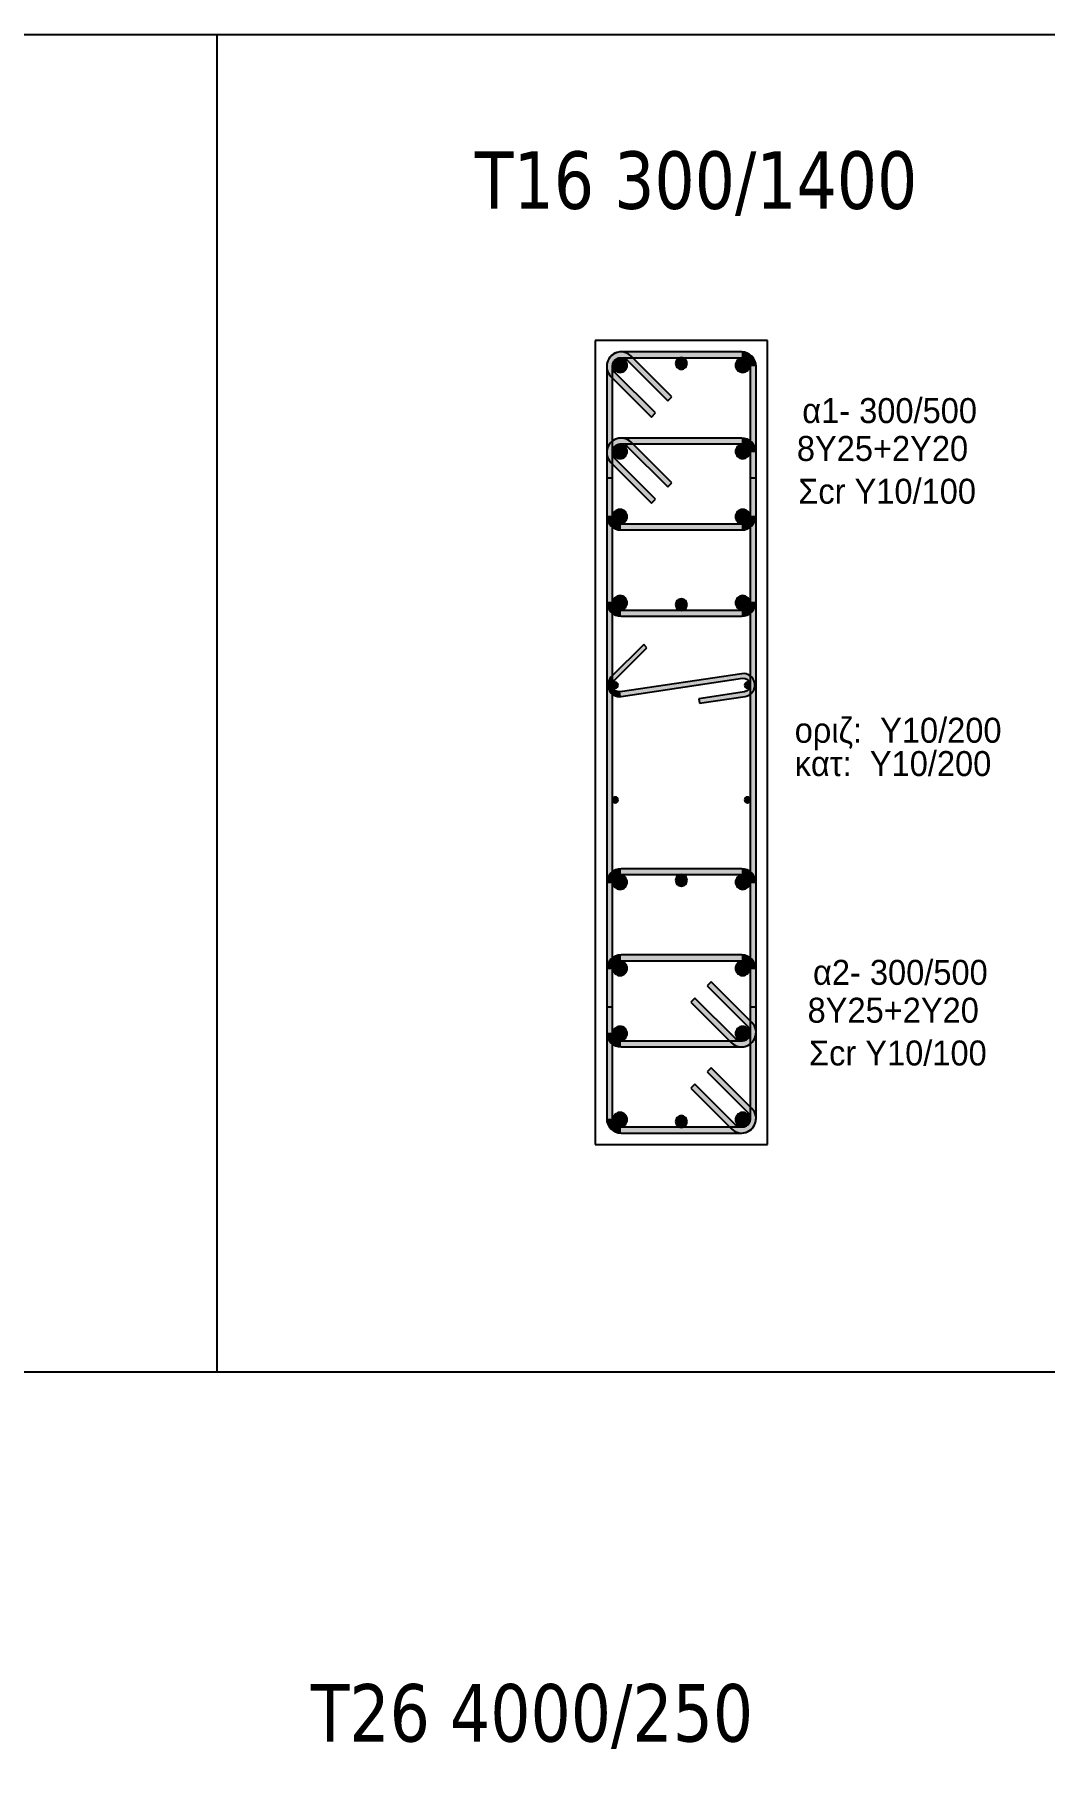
# Model space of a CAD drawing. Header units: millimetres. Extents: x -2171 to 1563, y -1758 to -1505.
# Drawn here: x -1532.19 to -1523.4, y -1605.28 to -1590.25 of the extents above; entities that cross this region are included whole.
import ezdxf

# ---------------------------------------------------------------- set-up
doc = ezdxf.new("R2010")
doc.units = ezdxf.units.MM
for name, color, linetype in [('-S_TEXT', 3, 'Continuous'), ('Col_Det', 7, 'Continuous'), ('Col_Det_Fill', 7, 'Continuous'), ('Geo_Col_Pro_1', 7, 'Continuous'), ('pinakaki', 153, 'Continuous')]:
    doc.layers.add(name, color=color, linetype=linetype)
doc.styles.add('S1Arl22_b_934_161', font='arial.ttf', dxfattribs={"width": 0.933629, "height": 0.002175})
doc.styles.get("Standard").update_dxf_attribs({"font": 'tahoma.ttf'})

msp = doc.modelspace()

# ---------------------------------------------------------------- hatches: boundary and pattern name
at = {"layer": 'Col_Det_Fill'}
for color, points in [(252, [(-1527.0341, -1593.0849), (-1526.9987, -1593.0496, 0.6681786), (-1527.2121, -1593.138), (-1527.1621, -1593.138, -0.6681786)]), (252, [(-1527.0871, -1593.063), (-1527.0871, -1593.013, 0.6681786), (-1527.1755, -1593.2263), (-1527.1401, -1593.191, -0.6681786)]), (252, [(-1527.1621, -1593.138), (-1527.2121, -1593.138), (-1527.2121, -1595.188), (-1527.1621, -1595.188)]), (12, [(-1527.0959, -1593.0666, 0.4142136), (-1527.1584, -1593.1291, 0.4142136), (-1527.0959, -1593.1916, 0.4142136), (-1527.0334, -1593.1291, 0.4142136)]), (252, [(-1526.0371, -1593.063), (-1526.0371, -1593.013), (-1527.0871, -1593.013), (-1527.0871, -1593.063)]), (252, [(-1526.6805, -1593.4385), (-1526.6452, -1593.4031), (-1526.9987, -1593.0496), (-1527.0341, -1593.0849)]), (133, [(-1526.5621, -1593.063, 0.4142136), (-1526.6121, -1593.113, 0.4142136), (-1526.5621, -1593.163, 0.4142136), (-1526.5121, -1593.113, 0.4142136)]), (12, [(-1526.0283, -1593.0666, 0.4142136), (-1526.0908, -1593.1291, 0.4142136), (-1526.0283, -1593.1916, 0.4142136), (-1525.9658, -1593.1291, 0.4142136)]), (252, [(-1525.9621, -1593.138), (-1525.9121, -1593.138, 0.4142136), (-1526.0371, -1593.013), (-1526.0371, -1593.063, -0.4142136)]), (252, [(-1525.9621, -1595.188), (-1525.9121, -1595.188), (-1525.9121, -1593.138), (-1525.9621, -1593.138)]), (252, [(-1527.1401, -1593.191), (-1527.1755, -1593.2263), (-1526.8219, -1593.5799), (-1526.7866, -1593.5445)]), (252, [(-1527.0341, -1593.8349), (-1526.9987, -1593.7996, 0.6681786), (-1527.2121, -1593.888), (-1527.1621, -1593.888, -0.6681786)]), (252, [(-1527.0871, -1593.813), (-1527.0871, -1593.763, 0.6681786), (-1527.1755, -1593.9763), (-1527.1401, -1593.941, -0.6681786)]), (252, [(-1527.1621, -1593.888), (-1527.2121, -1593.888), (-1527.2121, -1594.438), (-1527.1621, -1594.438)]), (56, [(-1527.0959, -1593.8166, 0.4142136), (-1527.1584, -1593.8791, 0.4142136), (-1527.0959, -1593.9416, 0.4142136), (-1527.0334, -1593.8791, 0.4142136)]), (252, [(-1526.0371, -1593.813), (-1526.0371, -1593.763), (-1527.0871, -1593.763), (-1527.0871, -1593.813)]), (252, [(-1526.6805, -1594.1885), (-1526.6452, -1594.1531), (-1526.9987, -1593.7996), (-1527.0341, -1593.8349)]), (56, [(-1526.0283, -1593.8166, 0.4142136), (-1526.0908, -1593.8791, 0.4142136), (-1526.0283, -1593.9416, 0.4142136), (-1525.9658, -1593.8791, 0.4142136)]), (252, [(-1525.9621, -1593.888), (-1525.9121, -1593.888, 0.4142136), (-1526.0371, -1593.763), (-1526.0371, -1593.813, -0.4142136)]), (252, [(-1525.9621, -1594.438), (-1525.9121, -1594.438), (-1525.9121, -1593.888), (-1525.9621, -1593.888)]), (252, [(-1527.1401, -1593.941), (-1527.1755, -1593.9763), (-1526.8219, -1594.3299), (-1526.7866, -1594.2945)]), (252, [(-1527.1621, -1594.1114), (-1527.2121, -1594.1114), (-1527.2121, -1598.7145), (-1527.1621, -1598.7145)]), (252, [(-1525.9621, -1598.7145), (-1525.9121, -1598.7145), (-1525.9121, -1594.1114), (-1525.9621, -1594.1114)]), (252, [(-1527.1621, -1594.438), (-1527.2121, -1594.438, 0.4142136), (-1527.0871, -1594.563), (-1527.0871, -1594.513, -0.4142136)]), (56, [(-1527.0959, -1594.3843, 0.4142136), (-1527.1584, -1594.4468, 0.4142136), (-1527.0959, -1594.5093, 0.4142136), (-1527.0334, -1594.4468, 0.4142136)]), (56, [(-1526.0283, -1594.3843, 0.4142136), (-1526.0908, -1594.4468, 0.4142136), (-1526.0283, -1594.5093, 0.4142136), (-1525.9658, -1594.4468, 0.4142136)]), (252, [(-1526.0371, -1594.513), (-1526.0371, -1594.563, 0.4142136), (-1525.9121, -1594.438), (-1525.9621, -1594.438, -0.4142136)]), (252, [(-1527.0871, -1594.513), (-1527.0871, -1594.563), (-1526.0371, -1594.563), (-1526.0371, -1594.513)]), (252, [(-1527.1621, -1595.188), (-1527.2121, -1595.188, 0.4142136), (-1527.0871, -1595.313), (-1527.0871, -1595.263, -0.4142136)]), (12, [(-1527.0959, -1595.1343, 0.4142136), (-1527.1584, -1595.1968, 0.4142136), (-1527.0959, -1595.2593, 0.4142136), (-1527.0334, -1595.1968, 0.4142136)]), (133, [(-1526.5621, -1595.163, 0.4142136), (-1526.6121, -1595.213, 0.4142136), (-1526.5621, -1595.263, 0.4142136), (-1526.5121, -1595.213, 0.4142136)]), (12, [(-1526.0283, -1595.1343, 0.4142136), (-1526.0908, -1595.1968, 0.4142136), (-1526.0283, -1595.2593, 0.4142136), (-1525.9658, -1595.1968, 0.4142136)]), (252, [(-1526.0371, -1595.263), (-1526.0371, -1595.313, 0.4142136), (-1525.9121, -1595.188), (-1525.9621, -1595.188, -0.4142136)]), (252, [(-1527.0871, -1595.263), (-1527.0871, -1595.313), (-1526.0371, -1595.313), (-1526.0371, -1595.263)]), (252, [(-1527.1728, -1595.8425), (-1527.1445, -1595.8708), (-1526.8617, -1595.5879), (-1526.89, -1595.5597)]), (252, [(-1527.0873, -1596.0121), (-1527.0932, -1595.9725, -0.7233449), (-1527.1445, -1595.8708), (-1527.1728, -1595.8425, 0.7233449)]), (252, [(-1526.031, -1595.8539), (-1526.0369, -1595.8143), (-1527.0932, -1595.9725), (-1527.0873, -1596.0121)]), (252, [(-1526.0132, -1595.9725), (-1526.0073, -1596.0121, 1), (-1526.0369, -1595.8143), (-1526.031, -1595.8539, -1)]), (133, [(-1527.1371, -1595.9382, 0.4142136), (-1527.1121, -1595.9132, 0.4142136), (-1527.1371, -1595.8882, 0.4142136), (-1527.1621, -1595.9132, 0.4142136)]), (252, [(-1526.4088, -1596.0318), (-1526.4029, -1596.0714), (-1526.0073, -1596.0121), (-1526.0132, -1595.9725)]), (133, [(-1525.9871, -1595.9382, 0.4142136), (-1525.9621, -1595.9132, 0.4142136), (-1525.9871, -1595.8882, 0.4142136), (-1526.0121, -1595.9132, 0.4142136)]), (133, [(-1527.1371, -1596.9377, 0.4142136), (-1527.1121, -1596.9127, 0.4142136), (-1527.1371, -1596.8877, 0.4142136), (-1527.1621, -1596.9127, 0.4142136)]), (133, [(-1525.9871, -1596.9377, 0.4142136), (-1525.9621, -1596.9127, 0.4142136), (-1525.9871, -1596.8877, 0.4142136), (-1526.0121, -1596.9127, 0.4142136)]), (252, [(-1527.0871, -1597.563), (-1527.0871, -1597.513, 0.4142136), (-1527.2121, -1597.638), (-1527.1621, -1597.638, -0.4142136)]), (252, [(-1527.1621, -1597.638), (-1527.2121, -1597.638), (-1527.2121, -1599.688), (-1527.1621, -1599.688)]), (12, [(-1527.0959, -1597.6916, 0.4142136), (-1527.0334, -1597.6291, 0.4142136), (-1527.0959, -1597.5666, 0.4142136), (-1527.1584, -1597.6291, 0.4142136)]), (252, [(-1526.0371, -1597.563), (-1526.0371, -1597.513), (-1527.0871, -1597.513), (-1527.0871, -1597.563)]), (133, [(-1526.5621, -1597.663, 0.4142136), (-1526.5121, -1597.613, 0.4142136), (-1526.5621, -1597.563, 0.4142136), (-1526.6121, -1597.613, 0.4142136)]), (12, [(-1526.0283, -1597.6916, 0.4142136), (-1525.9658, -1597.6291, 0.4142136), (-1526.0283, -1597.5666, 0.4142136), (-1526.0908, -1597.6291, 0.4142136)]), (252, [(-1525.9621, -1597.638), (-1525.9121, -1597.638, 0.4142136), (-1526.0371, -1597.513), (-1526.0371, -1597.563, -0.4142136)]), (252, [(-1525.9621, -1599.688), (-1525.9121, -1599.688), (-1525.9121, -1597.638), (-1525.9621, -1597.638)]), (252, [(-1527.0871, -1598.313), (-1527.0871, -1598.263, 0.4142136), (-1527.2121, -1598.388), (-1527.1621, -1598.388, -0.4142136)]), (252, [(-1527.1621, -1598.388), (-1527.2121, -1598.388), (-1527.2121, -1598.938), (-1527.1621, -1598.938)]), (56, [(-1527.0959, -1598.4416, 0.4142136), (-1527.0334, -1598.3791, 0.4142136), (-1527.0959, -1598.3166, 0.4142136), (-1527.1584, -1598.3791, 0.4142136)]), (252, [(-1526.0371, -1598.313), (-1526.0371, -1598.263), (-1527.0871, -1598.263), (-1527.0871, -1598.313)]), (56, [(-1526.0283, -1598.4416, 0.4142136), (-1525.9658, -1598.3791, 0.4142136), (-1526.0283, -1598.3166, 0.4142136), (-1526.0908, -1598.3791, 0.4142136)]), (252, [(-1525.9621, -1598.388), (-1525.9121, -1598.388, 0.4142136), (-1526.0371, -1598.263), (-1526.0371, -1598.313, -0.4142136)]), (252, [(-1525.9621, -1598.938), (-1525.9121, -1598.938), (-1525.9121, -1598.388), (-1525.9621, -1598.388)]), (252, [(-1525.9841, -1598.8849), (-1525.9487, -1598.8496), (-1526.3023, -1598.496), (-1526.3376, -1598.5314)]), (252, [(-1526.4437, -1598.6374), (-1526.479, -1598.6728), (-1526.1255, -1599.0263), (-1526.0901, -1598.991)]), (252, [(-1526.0371, -1599.013), (-1526.0371, -1599.063, 0.6681786), (-1525.9487, -1598.8496), (-1525.9841, -1598.8849, -0.6681786)]), (252, [(-1527.1621, -1598.938), (-1527.2121, -1598.938, 0.4142136), (-1527.0871, -1599.063), (-1527.0871, -1599.013, -0.4142136)]), (56, [(-1527.0959, -1599.0093, 0.4142136), (-1527.0334, -1598.9468, 0.4142136), (-1527.0959, -1598.8843, 0.4142136), (-1527.1584, -1598.9468, 0.4142136)]), (252, [(-1526.0901, -1598.991), (-1526.1255, -1599.0263, 0.6681786), (-1525.9121, -1598.938), (-1525.9621, -1598.938, -0.6681786)]), (56, [(-1526.0283, -1599.0093, 0.4142136), (-1525.9658, -1598.9468, 0.4142136), (-1526.0283, -1598.8843, 0.4142136), (-1526.0908, -1598.9468, 0.4142136)]), (252, [(-1527.0871, -1599.013), (-1527.0871, -1599.063), (-1526.0371, -1599.063), (-1526.0371, -1599.013)]), (252, [(-1525.9841, -1599.6349), (-1525.9487, -1599.5996), (-1526.3023, -1599.246), (-1526.3376, -1599.2814)]), (252, [(-1526.4437, -1599.3874), (-1526.479, -1599.4228), (-1526.1255, -1599.7763), (-1526.0901, -1599.741)]), (252, [(-1526.0371, -1599.763), (-1526.0371, -1599.813, 0.6681786), (-1525.9487, -1599.5996), (-1525.9841, -1599.6349, -0.6681786)]), (252, [(-1527.1621, -1599.688), (-1527.2121, -1599.688, 0.4142136), (-1527.0871, -1599.813), (-1527.0871, -1599.763, -0.4142136)]), (12, [(-1527.0959, -1599.7593, 0.4142136), (-1527.0334, -1599.6968, 0.4142136), (-1527.0959, -1599.6343, 0.4142136), (-1527.1584, -1599.6968, 0.4142136)]), (252, [(-1527.0871, -1599.763), (-1527.0871, -1599.813), (-1526.0371, -1599.813), (-1526.0371, -1599.763)]), (133, [(-1526.5621, -1599.763, 0.4142136), (-1526.5121, -1599.713, 0.4142136), (-1526.5621, -1599.663, 0.4142136), (-1526.6121, -1599.713, 0.4142136)]), (252, [(-1526.0901, -1599.741), (-1526.1255, -1599.7763, 0.6681786), (-1525.9121, -1599.688), (-1525.9621, -1599.688, -0.6681786)]), (12, [(-1526.0283, -1599.7593, 0.4142136), (-1525.9658, -1599.6968, 0.4142136), (-1526.0283, -1599.6343, 0.4142136), (-1526.0908, -1599.6968, 0.4142136)])]:
    msp.add_hatch(color=color, dxfattribs=at).paths.add_polyline_path(points)

# ---------------------------------------------------------------- linework, layer by layer
at = {"layer": '-S_TEXT', "ltscale": 5}
msp.add_lwpolyline([(-1565.6761, -1590.2497), (-1507.5286, -1590.2497), (-1507.5286, -1630.2944), (-1565.6761, -1630.2944)], close=True, dxfattribs=at)
at = {"layer": 'Col_Det', "color": 7}
for points in [[(-1525.8121, -1592.913), (-1527.3121, -1592.913)], [(-1527.3121, -1592.913), (-1527.3121, -1599.913)], [(-1525.8121, -1599.913), (-1525.8121, -1592.913)], [(-1527.2121, -1593.138), (-1527.2121, -1595.188)], [(-1527.1621, -1595.188), (-1527.1621, -1593.138)], [(-1526.0371, -1593.013), (-1527.0871, -1593.013)], [(-1527.0871, -1593.063), (-1526.0371, -1593.063)], [(-1527.0341, -1593.0849), (-1526.6805, -1593.4385)], [(-1526.6452, -1593.4031), (-1526.9987, -1593.0496)], [(-1525.9621, -1593.138), (-1525.9621, -1595.188)], [(-1525.9121, -1595.188), (-1525.9121, -1593.138)], [(-1527.1755, -1593.2263), (-1526.8219, -1593.5799)], [(-1526.7866, -1593.5445), (-1527.1401, -1593.191)], [(-1526.6805, -1593.4385), (-1526.6452, -1593.4031)], [(-1526.8219, -1593.5799), (-1526.7866, -1593.5445)], [(-1527.2121, -1593.888), (-1527.2121, -1594.438)], [(-1527.1621, -1594.438), (-1527.1621, -1593.888)], [(-1526.0371, -1593.763), (-1527.0871, -1593.763)], [(-1527.0871, -1593.813), (-1526.0371, -1593.813)], [(-1527.0341, -1593.8349), (-1526.6805, -1594.1885)], [(-1526.6452, -1594.1531), (-1526.9987, -1593.7996)], [(-1525.9621, -1593.888), (-1525.9621, -1594.438)], [(-1525.9121, -1594.438), (-1525.9121, -1593.888)], [(-1527.1755, -1593.9763), (-1526.8219, -1594.3299)], [(-1526.7866, -1594.2945), (-1527.1401, -1593.941)], [(-1527.1621, -1594.1114), (-1527.2121, -1594.1114)], [(-1527.2121, -1594.1114), (-1527.2121, -1598.7145)], [(-1527.1621, -1598.7145), (-1527.1621, -1594.1114)], [(-1526.6805, -1594.1885), (-1526.6452, -1594.1531)], [(-1525.9121, -1594.1114), (-1525.9621, -1594.1114)], [(-1525.9621, -1594.1114), (-1525.9621, -1598.7145)], [(-1525.9121, -1598.7145), (-1525.9121, -1594.1114)], [(-1526.8219, -1594.3299), (-1526.7866, -1594.2945)], [(-1526.0371, -1594.513), (-1527.0871, -1594.513)], [(-1527.0871, -1594.563), (-1526.0371, -1594.563)], [(-1526.0371, -1595.263), (-1527.0871, -1595.263)], [(-1527.0871, -1595.313), (-1526.0371, -1595.313)], [(-1526.89, -1595.5597), (-1527.1728, -1595.8425)], [(-1527.1445, -1595.8708), (-1526.8617, -1595.5879)], [(-1526.8617, -1595.5879), (-1526.89, -1595.5597)], [(-1526.0369, -1595.8143), (-1527.0932, -1595.9725)], [(-1527.0873, -1596.0121), (-1526.031, -1595.8539)], [(-1526.0132, -1595.9725), (-1526.4088, -1596.0318)], [(-1526.4088, -1596.0318), (-1526.4029, -1596.0714)], [(-1526.4029, -1596.0714), (-1526.0073, -1596.0121)], [(-1527.2121, -1597.638), (-1527.2121, -1599.688)], [(-1527.1621, -1599.688), (-1527.1621, -1597.638)], [(-1526.0371, -1597.513), (-1527.0871, -1597.513)], [(-1527.0871, -1597.563), (-1526.0371, -1597.563)], [(-1525.9621, -1597.638), (-1525.9621, -1599.688)], [(-1525.9121, -1599.688), (-1525.9121, -1597.638)], [(-1527.2121, -1598.388), (-1527.2121, -1598.938)], [(-1527.1621, -1598.938), (-1527.1621, -1598.388)], [(-1526.0371, -1598.263), (-1527.0871, -1598.263)], [(-1527.0871, -1598.313), (-1526.0371, -1598.313)], [(-1525.9621, -1598.388), (-1525.9621, -1598.938)], [(-1525.9121, -1598.938), (-1525.9121, -1598.388)], [(-1526.3023, -1598.496), (-1526.3376, -1598.5314)], [(-1526.3376, -1598.5314), (-1525.9841, -1598.8849)], [(-1525.9487, -1598.8496), (-1526.3023, -1598.496)], [(-1526.4437, -1598.6374), (-1526.479, -1598.6728)], [(-1526.479, -1598.6728), (-1526.1255, -1599.0263)], [(-1526.0901, -1598.991), (-1526.4437, -1598.6374)], [(-1527.2121, -1598.7145), (-1527.1621, -1598.7145)], [(-1525.9621, -1598.7145), (-1525.9121, -1598.7145)], [(-1526.0371, -1599.013), (-1527.0871, -1599.013)], [(-1527.0871, -1599.063), (-1526.0371, -1599.063)], [(-1526.3023, -1599.246), (-1526.3376, -1599.2814)], [(-1526.3376, -1599.2814), (-1525.9841, -1599.6349)], [(-1525.9487, -1599.5996), (-1526.3023, -1599.246)], [(-1526.4437, -1599.3874), (-1526.479, -1599.4228)], [(-1526.479, -1599.4228), (-1526.1255, -1599.7763)], [(-1526.0901, -1599.741), (-1526.4437, -1599.3874)], [(-1526.0371, -1599.763), (-1527.0871, -1599.763)], [(-1527.3121, -1599.913), (-1525.8121, -1599.913)], [(-1527.0871, -1599.813), (-1526.0371, -1599.813)]]:
    msp.add_lwpolyline(points, dxfattribs=at)
for points in [[(-1526.9987, -1593.0496, 0.6681786), (-1527.2121, -1593.138)], [(-1527.0871, -1593.013, 0.6681786), (-1527.1755, -1593.2263)], [(-1527.1621, -1593.138, -0.6681786), (-1527.0341, -1593.0849, -0.6681786)], [(-1527.1401, -1593.191, -0.6681786), (-1527.0871, -1593.063, -0.6681786)], [(-1527.0959, -1593.0666, 0.4142136), (-1527.1584, -1593.1291, 0.4142136)], [(-1527.1584, -1593.1291, 0.4142136), (-1527.0959, -1593.1916, 0.4142136)], [(-1527.0334, -1593.1291, 0.4142136), (-1527.0959, -1593.0666, 0.4142136)], [(-1527.0959, -1593.1916, 0.4142136), (-1527.0334, -1593.1291, 0.4142136)], [(-1526.5621, -1593.063, 0.4142136), (-1526.6121, -1593.113, 0.4142136)], [(-1526.6121, -1593.113, 0.4142136), (-1526.5621, -1593.163, 0.4142136)], [(-1526.5121, -1593.113, 0.4142136), (-1526.5621, -1593.063, 0.4142136)], [(-1526.5621, -1593.163, 0.4142136), (-1526.5121, -1593.113, 0.4142136)], [(-1526.0283, -1593.0666, 0.4142136), (-1526.0908, -1593.1291, 0.4142136)], [(-1526.0908, -1593.1291, 0.4142136), (-1526.0283, -1593.1916, 0.4142136)], [(-1525.9121, -1593.138, 0.4142136), (-1526.0371, -1593.013)], [(-1526.0371, -1593.063, -0.4142136), (-1525.9621, -1593.138, -0.4142136)], [(-1525.9658, -1593.1291, 0.4142136), (-1526.0283, -1593.0666, 0.4142136)], [(-1526.0283, -1593.1916, 0.4142136), (-1525.9658, -1593.1291, 0.4142136)], [(-1526.9987, -1593.7996, 0.6681786), (-1527.2121, -1593.888)], [(-1527.0871, -1593.763, 0.6681786), (-1527.1755, -1593.9763)], [(-1527.1621, -1593.888, -0.6681786), (-1527.0341, -1593.8349, -0.6681786)], [(-1527.1401, -1593.941, -0.6681786), (-1527.0871, -1593.813, -0.6681786)], [(-1527.0959, -1593.8166, 0.4142136), (-1527.1584, -1593.8791, 0.4142136)], [(-1527.1584, -1593.8791, 0.4142136), (-1527.0959, -1593.9416, 0.4142136)], [(-1527.0334, -1593.8791, 0.4142136), (-1527.0959, -1593.8166, 0.4142136)], [(-1527.0959, -1593.9416, 0.4142136), (-1527.0334, -1593.8791, 0.4142136)], [(-1526.0283, -1593.8166, 0.4142136), (-1526.0908, -1593.8791, 0.4142136)], [(-1526.0908, -1593.8791, 0.4142136), (-1526.0283, -1593.9416, 0.4142136)], [(-1525.9121, -1593.888, 0.4142136), (-1526.0371, -1593.763)], [(-1526.0371, -1593.813, -0.4142136), (-1525.9621, -1593.888, -0.4142136)], [(-1525.9658, -1593.8791, 0.4142136), (-1526.0283, -1593.8166, 0.4142136)], [(-1526.0283, -1593.9416, 0.4142136), (-1525.9658, -1593.8791, 0.4142136)], [(-1527.2121, -1594.438, 0.4142136), (-1527.0871, -1594.563)], [(-1527.0871, -1594.513, -0.4142136), (-1527.1621, -1594.438, -0.4142136)], [(-1527.0959, -1594.3843, 0.4142136), (-1527.1584, -1594.4468, 0.4142136)], [(-1527.1584, -1594.4468, 0.4142136), (-1527.0959, -1594.5093, 0.4142136)], [(-1527.0334, -1594.4468, 0.4142136), (-1527.0959, -1594.3843, 0.4142136)], [(-1527.0959, -1594.5093, 0.4142136), (-1527.0334, -1594.4468, 0.4142136)], [(-1526.0283, -1594.3843, 0.4142136), (-1526.0908, -1594.4468, 0.4142136)], [(-1526.0908, -1594.4468, 0.4142136), (-1526.0283, -1594.5093, 0.4142136)], [(-1526.0371, -1594.563, 0.4142136), (-1525.9121, -1594.438)], [(-1525.9621, -1594.438, -0.4142136), (-1526.0371, -1594.513, -0.4142136)], [(-1525.9658, -1594.4468, 0.4142136), (-1526.0283, -1594.3843, 0.4142136)], [(-1526.0283, -1594.5093, 0.4142136), (-1525.9658, -1594.4468, 0.4142136)], [(-1527.2121, -1595.188, 0.4142136), (-1527.0871, -1595.313)], [(-1527.0871, -1595.263, -0.4142136), (-1527.1621, -1595.188, -0.4142136)], [(-1527.0959, -1595.1343, 0.4142136), (-1527.1584, -1595.1968, 0.4142136)], [(-1527.1584, -1595.1968, 0.4142136), (-1527.0959, -1595.2593, 0.4142136)], [(-1527.0334, -1595.1968, 0.4142136), (-1527.0959, -1595.1343, 0.4142136)], [(-1527.0959, -1595.2593, 0.4142136), (-1527.0334, -1595.1968, 0.4142136)], [(-1526.5621, -1595.163, 0.4142136), (-1526.6121, -1595.213, 0.4142136)], [(-1526.6121, -1595.213, 0.4142136), (-1526.5621, -1595.263, 0.4142136)], [(-1526.5121, -1595.213, 0.4142136), (-1526.5621, -1595.163, 0.4142136)], [(-1526.5621, -1595.263, 0.4142136), (-1526.5121, -1595.213, 0.4142136)], [(-1526.0283, -1595.1343, 0.4142136), (-1526.0908, -1595.1968, 0.4142136)], [(-1526.0908, -1595.1968, 0.4142136), (-1526.0283, -1595.2593, 0.4142136)], [(-1526.0371, -1595.313, 0.4142136), (-1525.9121, -1595.188)], [(-1525.9621, -1595.188, -0.4142136), (-1526.0371, -1595.263, -0.4142136)], [(-1525.9658, -1595.1968, 0.4142136), (-1526.0283, -1595.1343, 0.4142136)], [(-1526.0283, -1595.2593, 0.4142136), (-1525.9658, -1595.1968, 0.4142136)], [(-1527.1728, -1595.8425, 0.7233449), (-1527.0873, -1596.0121, 0.7233449)], [(-1526.0073, -1596.0121, 1), (-1526.0369, -1595.8143)], [(-1526.031, -1595.8539, -1), (-1526.0132, -1595.9725, -1)], [(-1527.0932, -1595.9725, -0.7233449), (-1527.1445, -1595.8708)], [(-1527.1371, -1595.8882, 0.4142136), (-1527.1621, -1595.9132, 0.4142136)], [(-1527.1621, -1595.9132, 0.4142136), (-1527.1371, -1595.9382, 0.4142136)], [(-1527.1121, -1595.9132, 0.4142136), (-1527.1371, -1595.8882, 0.4142136)], [(-1527.1371, -1595.9382, 0.4142136), (-1527.1121, -1595.9132, 0.4142136)], [(-1525.9871, -1595.8882, 0.4142136), (-1526.0121, -1595.9132, 0.4142136)], [(-1526.0121, -1595.9132, 0.4142136), (-1525.9871, -1595.9382, 0.4142136)], [(-1525.9621, -1595.9132, 0.4142136), (-1525.9871, -1595.8882, 0.4142136)], [(-1525.9871, -1595.9382, 0.4142136), (-1525.9621, -1595.9132, 0.4142136)], [(-1527.1371, -1596.8877, 0.4142136), (-1527.1621, -1596.9127, 0.4142136)], [(-1527.1121, -1596.9127, 0.4142136), (-1527.1371, -1596.8877, 0.4142136)], [(-1525.9871, -1596.8877, 0.4142136), (-1526.0121, -1596.9127, 0.4142136)], [(-1525.9621, -1596.9127, 0.4142136), (-1525.9871, -1596.8877, 0.4142136)], [(-1527.1621, -1596.9127, 0.4142136), (-1527.1371, -1596.9377, 0.4142136)], [(-1527.1371, -1596.9377, 0.4142136), (-1527.1121, -1596.9127, 0.4142136)], [(-1526.0121, -1596.9127, 0.4142136), (-1525.9871, -1596.9377, 0.4142136)], [(-1525.9871, -1596.9377, 0.4142136), (-1525.9621, -1596.9127, 0.4142136)], [(-1527.0871, -1597.513, 0.4142136), (-1527.2121, -1597.638)], [(-1527.1621, -1597.638, -0.4142136), (-1527.0871, -1597.563, -0.4142136)], [(-1527.0959, -1597.5666, 0.4142136), (-1527.1584, -1597.6291, 0.4142136)], [(-1527.1584, -1597.6291, 0.4142136), (-1527.0959, -1597.6916, 0.4142136)], [(-1527.0334, -1597.6291, 0.4142136), (-1527.0959, -1597.5666, 0.4142136)], [(-1527.0959, -1597.6916, 0.4142136), (-1527.0334, -1597.6291, 0.4142136)], [(-1526.5621, -1597.563, 0.4142136), (-1526.6121, -1597.613, 0.4142136)], [(-1526.6121, -1597.613, 0.4142136), (-1526.5621, -1597.663, 0.4142136)], [(-1526.5121, -1597.613, 0.4142136), (-1526.5621, -1597.563, 0.4142136)], [(-1526.5621, -1597.663, 0.4142136), (-1526.5121, -1597.613, 0.4142136)], [(-1526.0283, -1597.5666, 0.4142136), (-1526.0908, -1597.6291, 0.4142136)], [(-1526.0908, -1597.6291, 0.4142136), (-1526.0283, -1597.6916, 0.4142136)], [(-1525.9121, -1597.638, 0.4142136), (-1526.0371, -1597.513)], [(-1526.0371, -1597.563, -0.4142136), (-1525.9621, -1597.638, -0.4142136)], [(-1525.9658, -1597.6291, 0.4142136), (-1526.0283, -1597.5666, 0.4142136)], [(-1526.0283, -1597.6916, 0.4142136), (-1525.9658, -1597.6291, 0.4142136)], [(-1527.0871, -1598.263, 0.4142136), (-1527.2121, -1598.388)], [(-1527.1621, -1598.388, -0.4142136), (-1527.0871, -1598.313, -0.4142136)], [(-1527.0959, -1598.3166, 0.4142136), (-1527.1584, -1598.3791, 0.4142136)], [(-1527.1584, -1598.3791, 0.4142136), (-1527.0959, -1598.4416, 0.4142136)], [(-1527.0334, -1598.3791, 0.4142136), (-1527.0959, -1598.3166, 0.4142136)], [(-1527.0959, -1598.4416, 0.4142136), (-1527.0334, -1598.3791, 0.4142136)], [(-1526.0283, -1598.3166, 0.4142136), (-1526.0908, -1598.3791, 0.4142136)], [(-1526.0908, -1598.3791, 0.4142136), (-1526.0283, -1598.4416, 0.4142136)], [(-1525.9121, -1598.388, 0.4142136), (-1526.0371, -1598.263)], [(-1526.0371, -1598.313, -0.4142136), (-1525.9621, -1598.388, -0.4142136)], [(-1525.9658, -1598.3791, 0.4142136), (-1526.0283, -1598.3166, 0.4142136)], [(-1526.0283, -1598.4416, 0.4142136), (-1525.9658, -1598.3791, 0.4142136)], [(-1526.0371, -1599.063, 0.6681786), (-1525.9487, -1598.8496)], [(-1527.2121, -1598.938, 0.4142136), (-1527.0871, -1599.063)], [(-1527.0871, -1599.013, -0.4142136), (-1527.1621, -1598.938, -0.4142136)], [(-1527.0959, -1598.8843, 0.4142136), (-1527.1584, -1598.9468, 0.4142136)], [(-1527.1584, -1598.9468, 0.4142136), (-1527.0959, -1599.0093, 0.4142136)], [(-1527.0334, -1598.9468, 0.4142136), (-1527.0959, -1598.8843, 0.4142136)], [(-1527.0959, -1599.0093, 0.4142136), (-1527.0334, -1598.9468, 0.4142136)], [(-1526.1255, -1599.0263, 0.6681786), (-1525.9121, -1598.938)], [(-1526.0283, -1598.8843, 0.4142136), (-1526.0908, -1598.9468, 0.4142136)], [(-1526.0908, -1598.9468, 0.4142136), (-1526.0283, -1599.0093, 0.4142136)], [(-1525.9621, -1598.938, -0.6681786), (-1526.0901, -1598.991, -0.6681786)], [(-1525.9841, -1598.8849, -0.6681786), (-1526.0371, -1599.013, -0.6681786)], [(-1525.9658, -1598.9468, 0.4142136), (-1526.0283, -1598.8843, 0.4142136)], [(-1526.0283, -1599.0093, 0.4142136), (-1525.9658, -1598.9468, 0.4142136)], [(-1526.0371, -1599.813, 0.6681786), (-1525.9487, -1599.5996)], [(-1527.2121, -1599.688, 0.4142136), (-1527.0871, -1599.813)], [(-1527.0871, -1599.763, -0.4142136), (-1527.1621, -1599.688, -0.4142136)], [(-1527.0959, -1599.6343, 0.4142136), (-1527.1584, -1599.6968, 0.4142136)], [(-1527.1584, -1599.6968, 0.4142136), (-1527.0959, -1599.7593, 0.4142136)], [(-1527.0334, -1599.6968, 0.4142136), (-1527.0959, -1599.6343, 0.4142136)], [(-1527.0959, -1599.7593, 0.4142136), (-1527.0334, -1599.6968, 0.4142136)], [(-1526.5621, -1599.663, 0.4142136), (-1526.6121, -1599.713, 0.4142136)], [(-1526.6121, -1599.713, 0.4142136), (-1526.5621, -1599.763, 0.4142136)], [(-1526.5121, -1599.713, 0.4142136), (-1526.5621, -1599.663, 0.4142136)], [(-1526.5621, -1599.763, 0.4142136), (-1526.5121, -1599.713, 0.4142136)], [(-1526.1255, -1599.7763, 0.6681786), (-1525.9121, -1599.688)], [(-1526.0283, -1599.6343, 0.4142136), (-1526.0908, -1599.6968, 0.4142136)], [(-1526.0908, -1599.6968, 0.4142136), (-1526.0283, -1599.7593, 0.4142136)], [(-1525.9621, -1599.688, -0.6681786), (-1526.0901, -1599.741, -0.6681786)], [(-1525.9841, -1599.6349, -0.6681786), (-1526.0371, -1599.763, -0.6681786)], [(-1525.9658, -1599.6968, 0.4142136), (-1526.0283, -1599.6343, 0.4142136)], [(-1526.0283, -1599.7593, 0.4142136), (-1525.9658, -1599.6968, 0.4142136)]]:
    msp.add_lwpolyline(points, format="xyb", dxfattribs=at)
at = {"layer": 'Geo_Col_Pro_1', "color": 4, "linetype": 'Continuous', "ltscale": 0.5}
for p, q in [((-1530.6061, -1590.2497), (-1530.6061, -1601.8944)), ((-1514.5484, -1601.8944), (-1565.6761, -1601.8944))]:
    msp.add_line(p, q, dxfattribs=at)

# ---------------------------------------------------------------- texts
at = {"layer": 'Col_Det', "color": 7, "style": 'S1Arl22_b_934_161', "width": 0.933629}
for s, p in [(' α1- 300/500', (-1525.5882, -1593.6324)), ('8Y25+2Y20', (-1525.5567, -1593.962)), ('Σcr Y10/100', (-1525.5449, -1594.3345)), ('οριζ:  Y10/200', (-1525.5755, -1596.4152)), ('κατ:  Y10/200', (-1525.5755, -1596.7052)), (' α2- 300/500', (-1525.4947, -1598.5228)), ('8Y25+2Y20', (-1525.4632, -1598.8524)), ('Σcr Y10/100', (-1525.4514, -1599.2249))]:
    msp.add_text(s, height=0.2175, dxfattribs=at).set_placement(p)
at = {"layer": 'pinakaki', "color": 1, "width": 0.933629}
for s, p in [(' Τ16 300/1400 ', (-1528.5337, -1591.767)), (' Τ26 4000/250 ', (-1529.9626, -1605.1102))]:
    msp.add_text(s, height=0.5, dxfattribs=at).set_placement(p)

doc.saveas('drawing.dxf')
